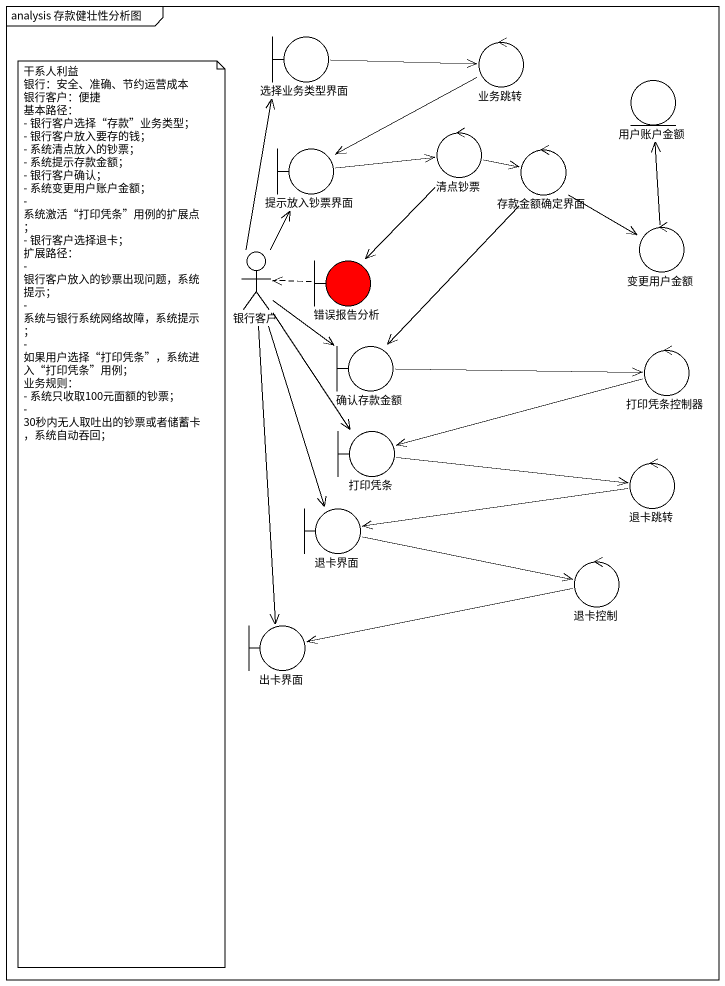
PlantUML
@startuml
mainframe analysis 存款健壮性分析图
boundary 选择业务类型界面
control 业务跳转
entity 用户账户金额
boundary 提示放入钞票界面
control 清点钞票
control 存款金额确定界面
actor 银行客户
boundary 错误报告分析 #FF0000
control 变更用户金额
boundary 确认存款金额
control 打印凭条控制器
boundary 打印凭条
control 退卡跳转
boundary 退卡界面
control 退卡控制
boundary 出卡界面
选择业务类型界面 -right-> 业务跳转
业务跳转 -left-> 提示放入钞票界面
提示放入钞票界面 -right-> 清点钞票
清点钞票 -right-> 存款金额确定界面
清点钞票 --> 错误报告分析
存款金额确定界面 --> 变更用户金额
存款金额确定界面 --> 确认存款金额
银行客户 -up-> 选择业务类型界面
银行客户 -up-> 提示放入钞票界面
银行客户 --> 确认存款金额
银行客户 --> 打印凭条
银行客户 --> 退卡界面
银行客户 --> 出卡界面
错误报告分析 .left.> 银行客户
变更用户金额 -up-> 用户账户金额
确认存款金额 -right-> 打印凭条控制器
打印凭条控制器 -left-> 打印凭条
打印凭条 -right-> 退卡跳转
退卡跳转 -left-> 退卡界面
退卡界面 -right-> 退卡控制
退卡控制 -left-> 出卡界面
note as N1
  干系人利益
  银行：安全、准确、节约运营成本
  银行客户：便捷
  基本路径：
  - 银行客户选择“存款”业务类型；
  - 银行客户放入要存的钱；
  - 系统清点放入的钞票；
  - 系统提示存款金额；
  - 银行客户确认；
  - 系统变更用户账户金额；
  - 系统激活“打印凭条”用例的扩展点；
  - 银行客户选择退卡；
  扩展路径：
  - 银行客户放入的钞票出现问题，系统提示；
  - 系统与银行系统网络故障，系统提示；
  - 如果用户选择“打印凭条”，系统进入“打印凭条”用例；
  业务规则：
  - 系统只收取100元面额的钞票；
  - 30秒内无人取吐出的钞票或者储蓄卡，系统自动吞回；
end note
@enduml
